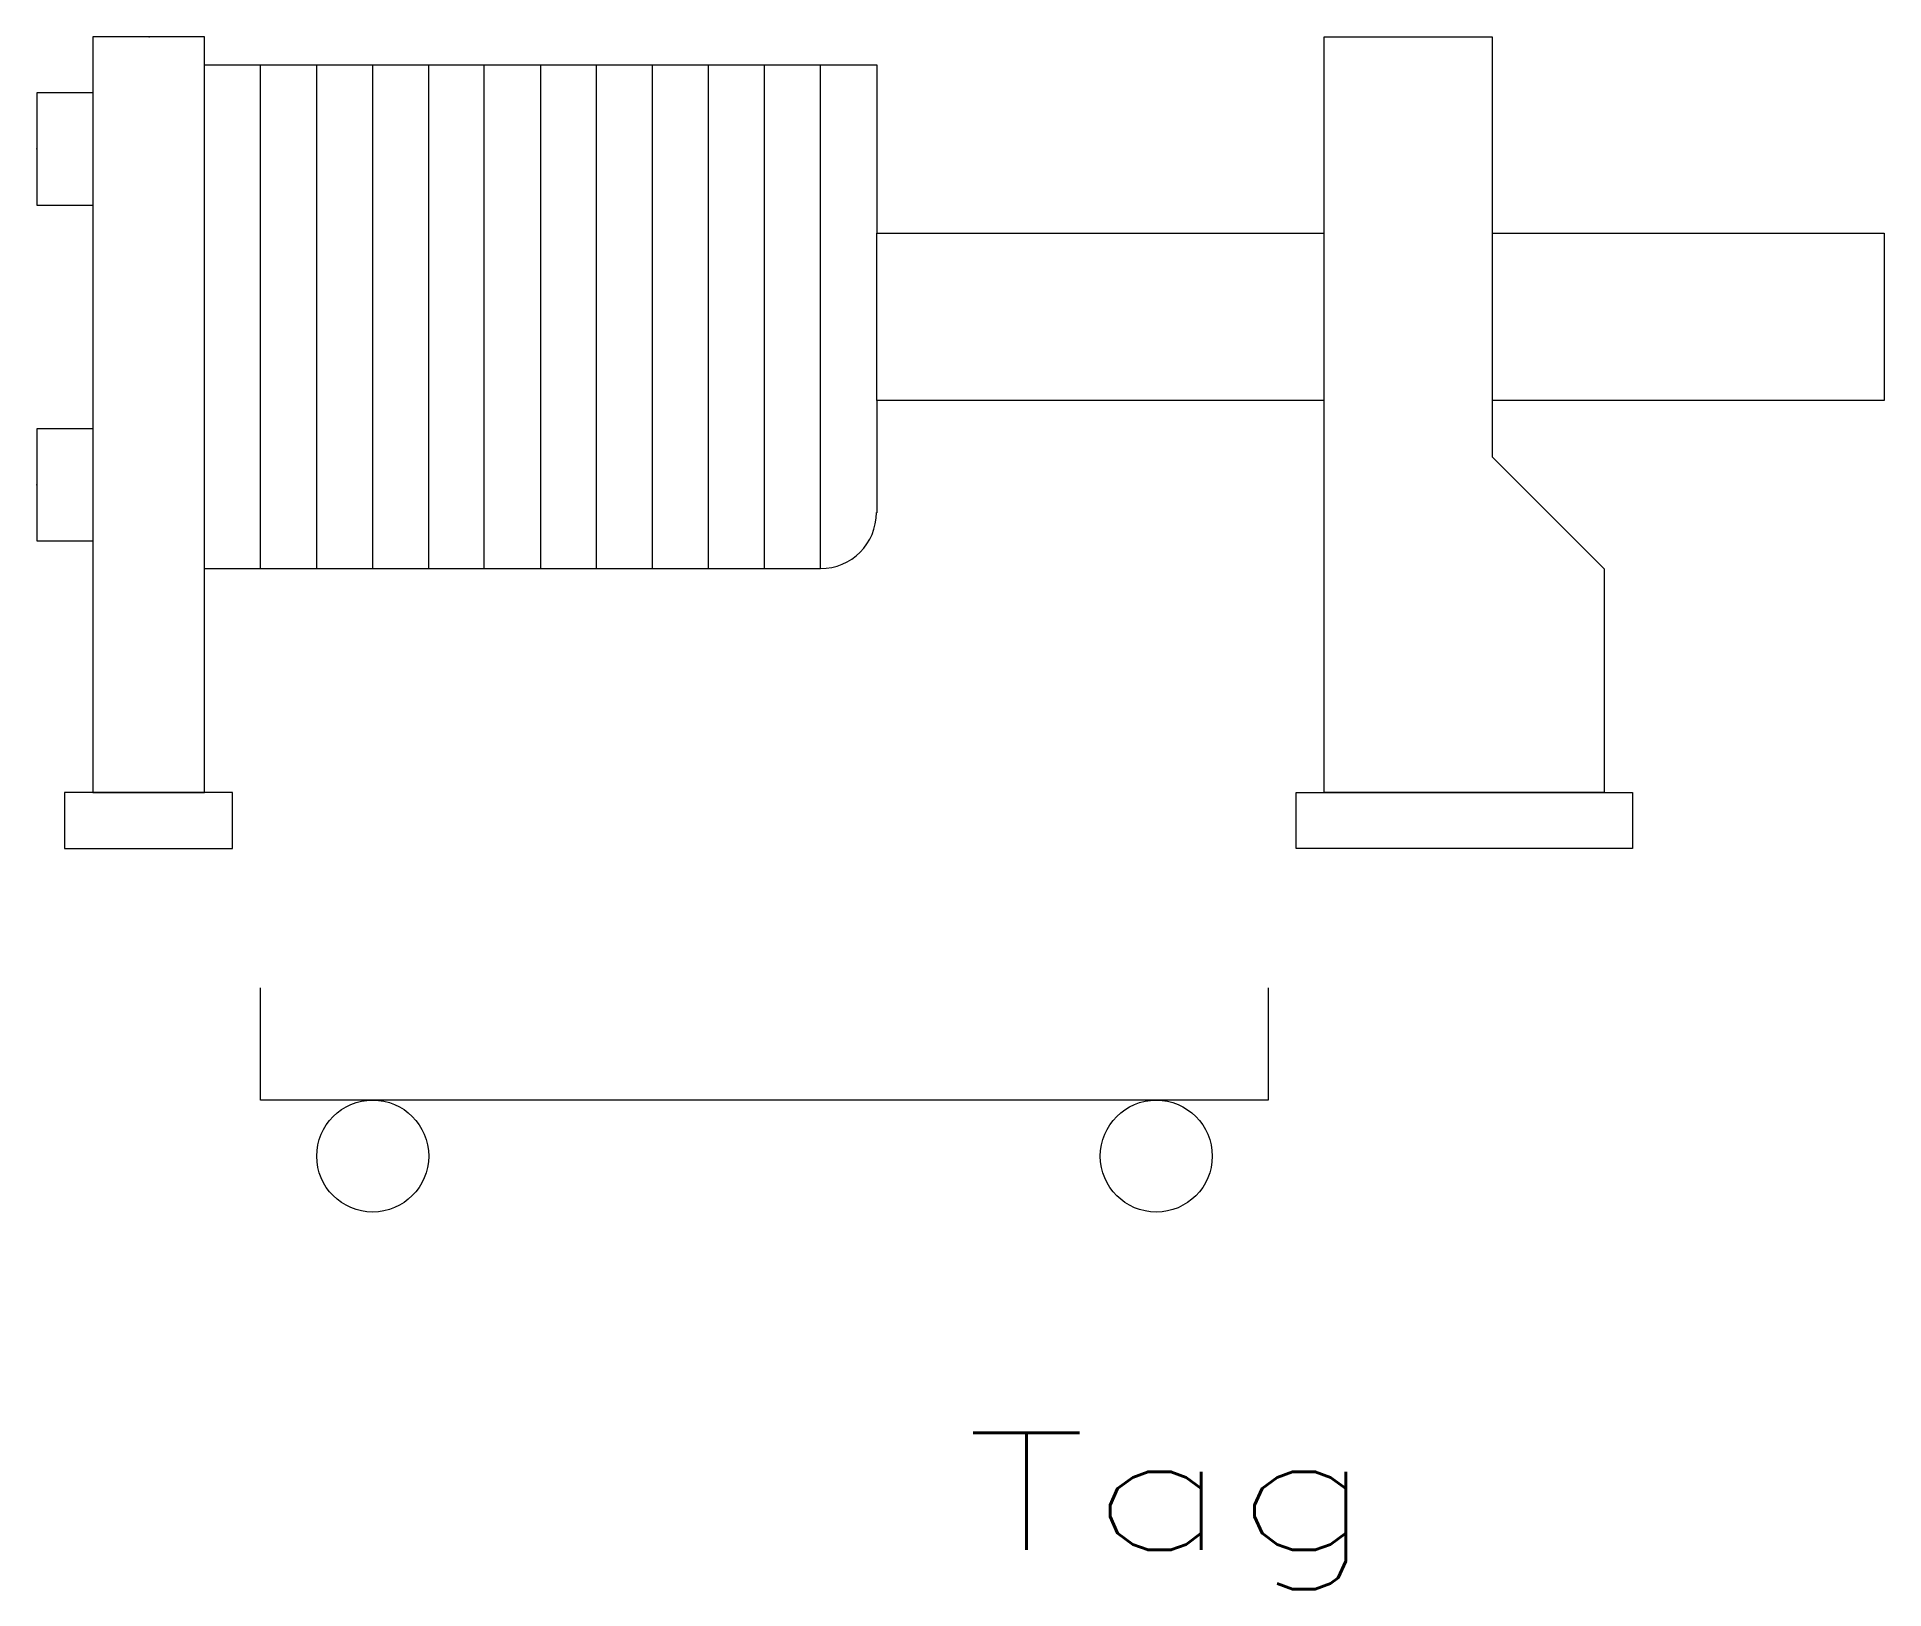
# Model space of a CAD drawing. Header units: inches. Extents: x -18.3 to 18.4, y -15.5 to 15.4.
import ezdxf
from ezdxf.enums import TextEntityAlignment as Align

# ---------------------------------------------------------------- set-up
doc = ezdxf.new("R2010")
doc.units = ezdxf.units.IN
doc.header["$MEASUREMENT"] = 0
doc.layers.get('0').update_dxf_attribs({"lineweight": 0})
doc.layers.add('BORDER', color=7, linetype='Continuous', lineweight=0)
doc.layers.add('P_MN_PROCESS', color=7, linetype='Continuous', lineweight=0)
doc.styles.add('STANDARD1', font='TXT.SHX')

msp = doc.modelspace()

# ---------------------------------------------------------------- linework, layer by layer
at = {"layer": 'BORDER', "color": 7}
for p, q in [((-13.839, 4.797), (-13.839, 14.797)), ((-12.727, 4.797), (-12.727, 14.797)), ((-11.614, 4.797), (-11.614, 14.797)), ((-10.502, 4.797), (-10.502, 14.797)), ((-9.4, 4.797), (-9.4, 14.797)), ((-8.277, 4.797), (-8.277, 14.797)), ((-7.175, 4.797), (-7.175, 14.797)), ((-6.063, 4.797), (-6.063, 14.797)), ((-4.951, 4.797), (-4.951, 14.797)), ((-3.838, 4.797), (-3.838, 14.797)), ((-2.726, 4.797), (-2.726, 14.797))]:
    msp.add_line(p, q, dxfattribs=at)
at = {"layer": 'P_MN_PROCESS', "color": 1, "true_color": 0xff0000}
for p, q in [((-14.951, 15.353), (-17.166, 15.353)), ((-17.166, 15.353), (-17.166, 0.357)), ((-14.951, 0.357), (-14.951, 15.353)), ((7.264, 0.357), (7.264, 15.353)), ((7.264, 15.353), (10.601, 15.353)), ((10.601, 15.353), (10.601, 7.021)), ((-14.951, 14.797), (-1.614, 14.797)), ((-14.951, 4.797), (-14.951, 14.797)), ((-1.614, 14.797), (-1.614, 11.46)), ((-18.278, 14.241), (-18.278, 12.016)), ((-17.166, 14.241), (-18.278, 14.241)), ((-18.278, 12.016), (-17.166, 12.016)), ((-1.614, 11.46), (7.264, 11.46)), ((-1.614, 8.133), (-1.614, 11.46)), ((10.601, 11.46), (18.377, 11.46)), ((18.377, 11.46), (18.377, 8.133)), ((-1.614, 8.133), (-1.614, 5.909)), ((7.264, 8.133), (-1.614, 8.133)), ((18.377, 8.133), (10.601, 8.133)), ((-18.278, 7.577), (-18.278, 5.353)), ((-17.166, 7.577), (-18.278, 7.577)), ((10.601, 7.021), (12.826, 4.797)), ((-18.278, 5.353), (-17.166, 5.353)), ((-2.726, 4.797), (-14.951, 4.797)), ((12.826, 4.797), (12.826, 0.357)), ((-17.732, 0.357), (-17.732, -0.755)), ((-17.166, 0.357), (-17.732, 0.357)), ((-17.166, 0.357), (-14.951, 0.357)), ((-14.395, 0.357), (-17.166, 0.357)), ((-14.395, -0.755), (-14.395, 0.357)), ((6.708, 0.357), (12.826, 0.357)), ((6.708, -0.755), (6.708, 0.357)), ((12.826, 0.357), (7.264, 0.357)), ((12.826, 0.357), (13.382, 0.357)), ((13.382, 0.357), (13.382, -0.755)), ((-17.732, -0.755), (-14.395, -0.755)), ((13.382, -0.755), (6.708, -0.755)), ((-13.839, -5.75), (-13.839, -3.525)), ((6.152, -3.525), (6.152, -5.75)), ((-13.839, -5.75), (-13.839, -5.75)), ((6.152, -5.75), (-13.839, -5.75))]:
    msp.add_line(p, q, dxfattribs=at)
at = {"layer": 'P_MN_PROCESS', "color": 1, "lineweight": 0, "true_color": 0xff0000}
for centre in [(-11.615, -6.862), (3.935, -6.863)]:
    msp.add_circle(centre, 1.111, dxfattribs=at)
at = {"layer": 'P_MN_PROCESS', "color": 1, "true_color": 0xff0000}
msp.add_arc((-2.729, 5.911), 1.111, -90.003, -0.003, dxfattribs=at)
at = {"layer": 'P_MN_PROCESS', "color": 1, "linetype": 'Continuous', "true_color": 0xff0000}
for p in [(-16.053, 15.353), (-18.278, 13.129), (-18.278, 6.465)]:
    msp.add_point(p, dxfattribs=at)

# ---------------------------------------------------------------- texts
at = {"color": 7, "linetype": 'Continuous', "style": 'STANDARD1', "width": 1.361111}
msp.add_text('Tag', height=2.3277, dxfattribs=at).set_placement((0.151, -14.681), (8.298, -14.681), align=Align.FIT)

doc.saveas('drawing.dxf')
